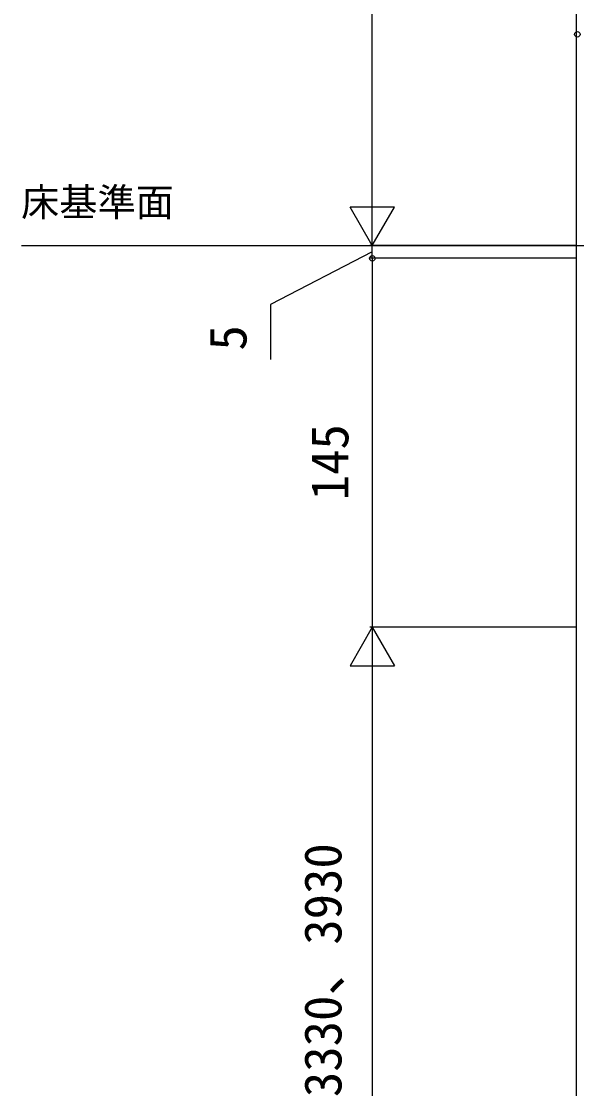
# Model space of a CAD drawing. Units: millimetres, scale not verified. Extents: x -875 to 875, y -1305 to 1298.
# Drawn here: x -655.4 to -437.2, y -1016.2 to -596.8 of the extents above; entities that cross this region are included whole.
import ezdxf
from ezdxf.enums import TextEntityAlignment as Align

# ---------------------------------------------------------------- set-up
doc = ezdxf.new("R2010")
doc.units = ezdxf.units.MM
doc.header["$LTSCALE"] = 8
for name, color, linetype in [('0-1_USER1', 3, 'Continuous'), ('0-4_YKK_12', 2, 'Continuous'), ('0-6_YKK_D', 6, 'Continuous')]:
    doc.layers.add(name, color=color, linetype=linetype)
doc.styles.add('ＭＳ ゴシック', font='')
doc.styles.get('ＭＳ ゴシック').set_extended_font_data('MS Gothic')

msp = doc.modelspace()

# ---------------------------------------------------------------- linework, layer by layer
at = {"layer": '0-4_YKK_12'}
for p, q in [((-437.5, -256.9), (-437.5, -1108.9)), ((-655.356, -684.9), (637.5, -684.9))]:
    msp.add_line(p, q, dxfattribs=at)
at = {"layer": '0-6_YKK_D'}
for p, q in [((-517.5, -667.4), (-517.5, -277.4)), ((-517.5, -684.9), (-517.5, -654.589)), ((-517.5, -684.9), (-526.25, -669.745)), ((-508.75, -669.745), (-526.25, -669.745)), ((-517.5, -684.9), (-508.75, -669.745)), ((-517.5, -684.9), (-517.5, -680.6)), ((-437.5, -684.9), (-518.5, -684.9)), ((-478.5, -684.9), (-518.5, -684.9)), ((-517.5, -689.9), (-517.5, -684.9)), ((-517.5, -689.9), (-517.5, -684.9)), ((-437.7, -689.9), (-518.5, -689.9)), ((-447.5, -689.9), (-518.5, -689.9)), ((-517.5, -689.9), (-517.5, -834.9)), ((-517.5, -689.9), (-517.5, -694.2)), ((-517.5, -834.9), (-526.25, -850.055)), ((-437.7, -834.9), (-518.5, -834.9)), ((-437.7, -834.9), (-518.5, -834.9)), ((-517.5, -834.9), (-508.75, -850.055)), ((-517.5, -834.9), (-517.5, -865.211)), ((-526.25, -850.055), (-508.75, -850.055)), ((-517.5, -852.4), (-517.5, -1108.9))]:
    msp.add_line(p, q, dxfattribs=at)
msp.add_lwpolyline([(-517.5, -687.4), (-557.5, -708.095), (-557.5, -729.686)], dxfattribs=at)
for centre in [(-437, -601.9), (-517.5, -689.9), (-517.5, -689.9)]:
    msp.add_circle(centre, 1.075, dxfattribs=at)

# ---------------------------------------------------------------- texts
at = {"layer": '0-1_USER1', "style": 'ＭＳ ゴシック'}
msp.add_text('床基準面', height=11, dxfattribs=at).set_placement((-655.449, -676.627), align=Align.BOTTOM_LEFT)
at = {"layer": '0-6_YKK_D', "style": 'ＭＳ ゴシック'}
for s, p in [('5', (-562.5, -726.163)), ('145', (-522.5, -785.014)), ('h1＝900、3330、3930', (-525.227, -1109.4))]:
    msp.add_text(s, height=14.66, rotation=90, dxfattribs=at).set_placement(p, align=Align.BOTTOM_LEFT)

doc.saveas('drawing.dxf')
